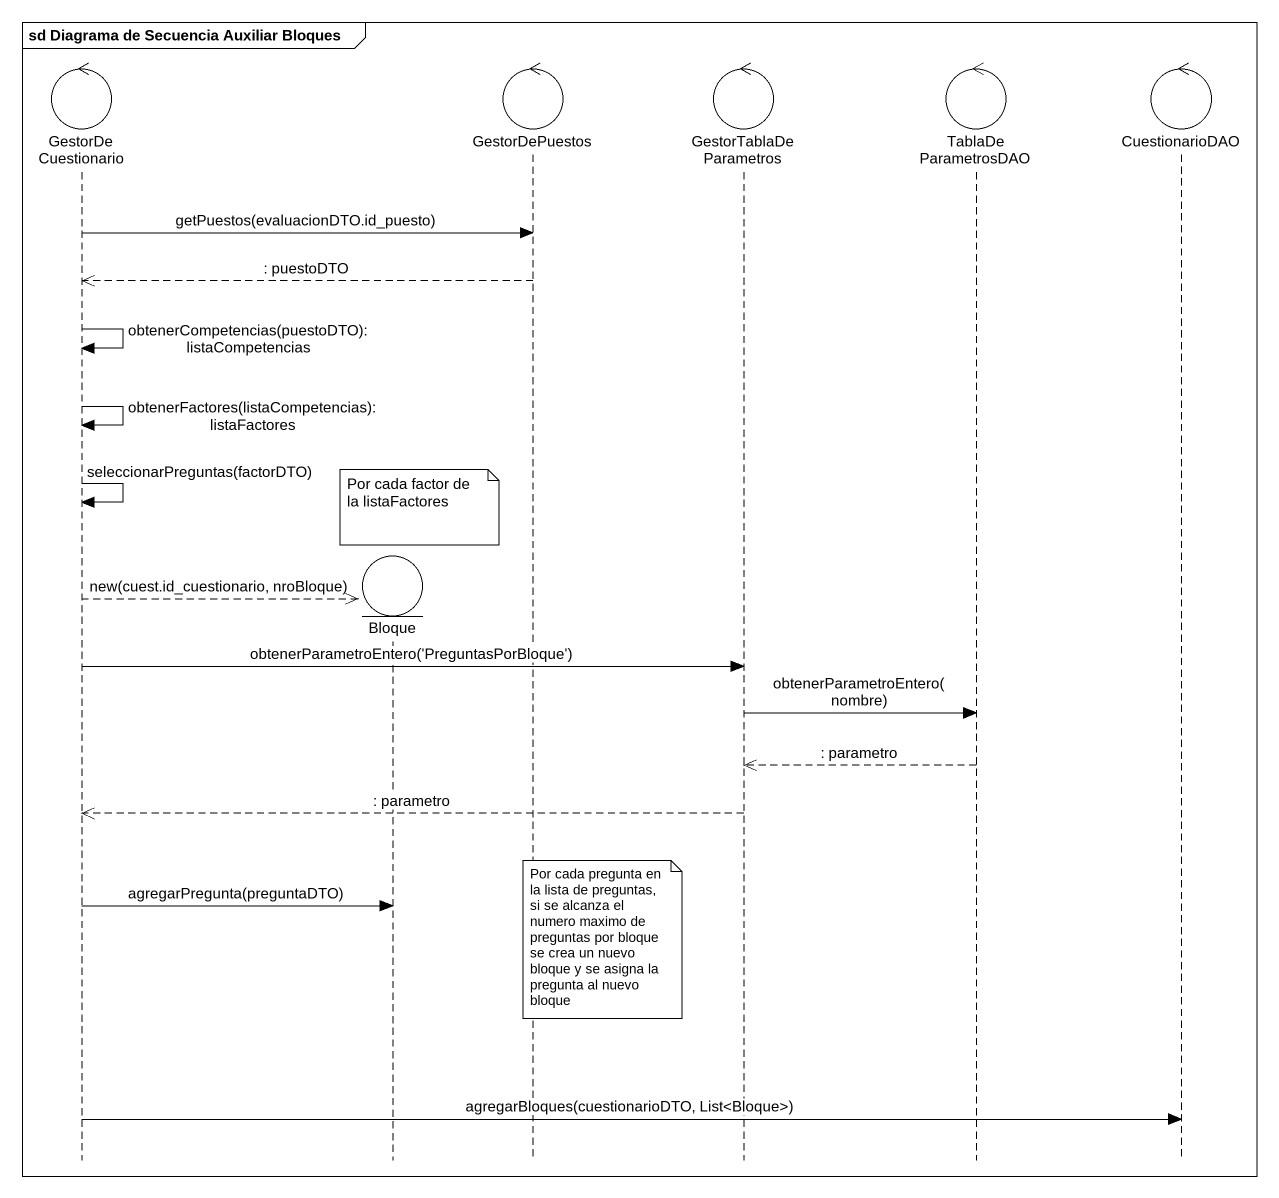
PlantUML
@startuml
mainframe sd Diagrama de Secuencia Auxiliar Bloques
hide footbox
control GestorDeCuestionario
entity Bloque
control GestorDePuestos
control GestorTablaDeParametros
control TablaDeParametrosDAO
control CuestionarioDAO

GestorDeCuestionario -> GestorDePuestos : getPuestos(evaluacionDTO.id_puesto)
GestorDePuestos -->> GestorDeCuestionario : : puestoDTO
GestorDeCuestionario -> GestorDeCuestionario : obtenerCompetencias(puestoDTO): listaCompetencias
GestorDeCuestionario -> GestorDeCuestionario : obtenerFactores(listaCompetencias): listaFactores
GestorDeCuestionario -> GestorDeCuestionario : seleccionarPreguntas(factorDTO)
note over Bloque : Por cada factor de la listaFactores
GestorDeCuestionario -->> Bloque ** : new(cuest.id_cuestionario, nroBloque)
GestorDeCuestionario -> GestorTablaDeParametros : obtenerParametroEntero('PreguntasPorBloque')
GestorTablaDeParametros -> TablaDeParametrosDAO : obtenerParametroEntero(nombre)
TablaDeParametrosDAO -->> GestorTablaDeParametros : : parametro
GestorTablaDeParametros -->> GestorDeCuestionario : : parametro
GestorDeCuestionario -> Bloque : agregarPregunta(preguntaDTO)
note over GestorDePuestos : Por cada pregunta en la lista de preguntas, si se alcanza el numero maximo de preguntas por bloque se crea un nuevo bloque y se asigna la pregunta al nuevo bloque
GestorDeCuestionario -> CuestionarioDAO : agregarBloques(cuestionarioDTO, List<Bloque>)
@enduml
